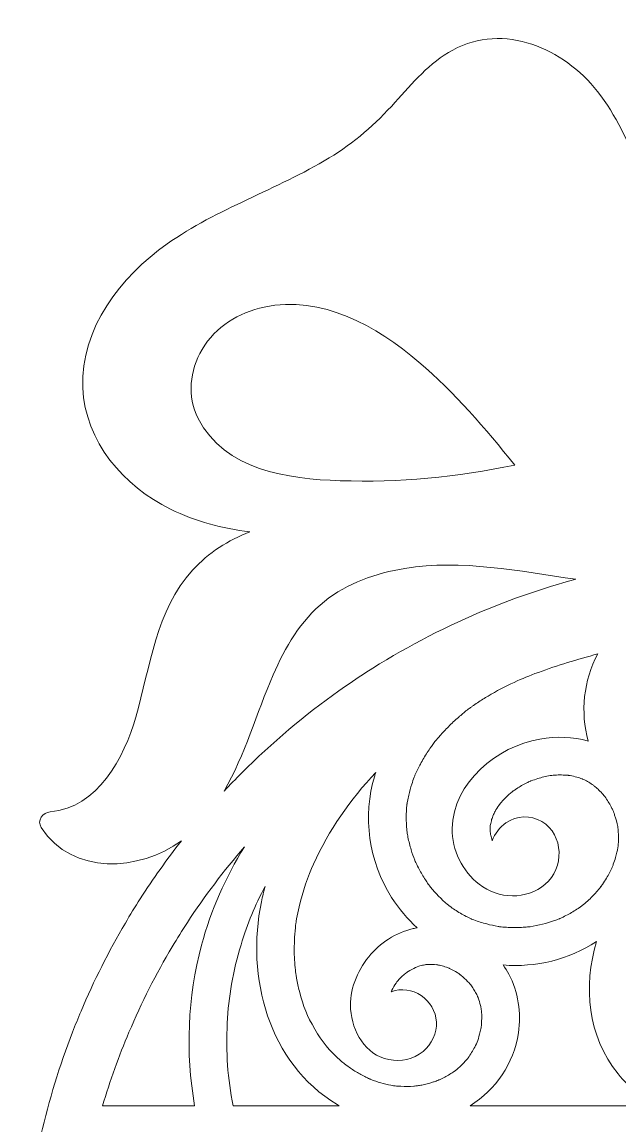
# Model space of a CAD drawing. Extents: x 466 to 614, y -640 to -438.
# Drawn here: x 465.6 to 524.9, y -548 to -438.4 of the extents above; entities that cross this region are included whole.
import ezdxf

# ---------------------------------------------------------------- set-up
doc = ezdxf.new("R2010")
doc.units = 0
doc.header["$MEASUREMENT"] = 0
doc.layers.add('Layer 1', color=7, linetype='Continuous', lineweight=0)

msp = doc.modelspace()

# ---------------------------------------------------------------- linework, layer by layer
at = {"layer": 'Layer 1'}
for points, knots in [([(614.2, -559.45), (613.62, -552.3), (612.03, -545.33), (609.43, -538.66), (609.17, -537.96), (608.88, -537.27), (608.59, -536.58), (607.31, -533.55), (605.85, -530.63), (604.19, -527.83), (603.72, -527.01), (603.22, -526.21), (602.71, -525.41), (601.44, -523.43), (600.08, -521.52), (598.63, -519.66), (602.79, -522.69), (609.45, -523.12), (612.54, -518.35), (613, -517.64), (612.38, -516.84), (611.64, -516.78), (606.96, -516.4), (604.3, -511.36), (603.15, -507.37), (601.7, -502.36), (601.18, -496.79), (597.51, -492.78), (595.92, -491.03), (593.97, -489.82), (591.84, -488.99), (594.56, -488.63), (597.21, -487.96), (599.7, -486.73), (604.34, -484.43), (608.21, -480.03), (608.41, -474.67), (608.64, -468.74), (604.65, -463.65), (600.04, -460.39), (595.05, -456.87), (589.15, -455.01), (583.96, -451.86), (581.46, -450.34), (579.36, -448.5), (577.41, -446.33), (575.7, -444.42), (573.97, -442.39), (571.69, -441.15), (566.58, -438.37), (560.67, -440.99), (557.31, -445.25), (555.46, -447.61), (554.22, -450.35), (553.13, -453.14), (551.91, -456.29), (550.76, -459.47), (549.59, -462.64), (549.38, -463.2), (549.17, -463.76), (548.96, -464.32), (548.51, -462.65), (547.19, -461.28), (545.45, -460.51), (544.03, -459.87), (542.42, -459.46), (540.88, -459.23), (540.59, -459.18), (540.29, -459.16), (540, -459.16), (539.71, -459.16), (539.41, -459.18), (539.12, -459.23), (537.58, -459.46), (535.97, -459.87), (534.55, -460.51), (532.81, -461.28), (531.49, -462.65), (531.04, -464.32), (530.83, -463.76), (530.62, -463.2), (530.41, -462.64), (529.24, -459.47), (528.09, -456.29), (526.87, -453.14), (525.78, -450.35), (524.54, -447.61), (522.69, -445.25), (519.33, -440.99), (513.42, -438.37), (508.31, -441.15), (506.03, -442.39), (504.3, -444.42), (502.59, -446.33), (500.64, -448.5), (498.54, -450.34), (496.04, -451.86), (490.85, -455.01), (484.95, -456.87), (479.96, -460.39), (475.35, -463.65), (471.36, -468.74), (471.59, -474.67), (471.79, -480.03), (475.66, -484.43), (480.3, -486.73), (482.79, -487.96), (485.44, -488.63), (488.16, -488.99), (486.03, -489.82), (484.08, -491.03), (482.49, -492.78), (478.82, -496.79), (478.3, -502.36), (476.85, -507.37), (475.7, -511.36), (473.04, -516.4), (468.36, -516.78), (467.62, -516.84), (467, -517.64), (467.46, -518.35), (470.55, -523.12), (477.21, -522.69), (481.37, -519.66), (479.92, -521.52), (478.56, -523.43), (477.29, -525.41), (476.78, -526.21), (476.28, -527.01), (475.81, -527.83), (474.15, -530.63), (472.69, -533.55), (471.41, -536.58), (471.12, -537.27), (470.83, -537.96), (470.57, -538.66), (467.97, -545.33), (466.38, -552.3), (465.8, -559.45), (465.64, -561.47), (465.56, -563.51), (465.56, -565.56), (465.56, -574.85), (467.24, -583.89), (470.57, -592.46), (470.83, -593.15), (471.12, -593.84), (471.41, -594.53), (474.2, -601.13), (477.89, -607.23), (482.41, -612.74), (482.41, -612.74), (482.35, -612.84), (482.35, -612.84), (482.35, -612.84), (482.49, -612.84), (482.49, -612.84), (484.02, -614.69), (485.64, -616.48), (487.36, -618.2), (494.2, -625.03), (502.16, -630.4), (511.02, -634.15), (520.2, -638.03), (529.95, -640), (540, -640), (550.05, -640), (559.8, -638.03), (568.98, -634.15), (577.84, -630.4), (585.8, -625.03), (592.64, -618.2), (594.36, -616.48), (595.98, -614.69), (597.51, -612.84), (597.51, -612.84), (597.65, -612.84), (597.65, -612.84), (597.65, -612.84), (597.59, -612.74), (597.59, -612.74), (602.11, -607.23), (605.8, -601.13), (608.59, -594.53), (608.88, -593.84), (609.17, -593.15), (609.43, -592.46), (612.76, -583.89), (614.44, -574.85), (614.44, -565.56), (614.44, -563.51), (614.36, -561.47), (614.2, -559.45)], [0, 0, 0, 0, 1, 1, 1, 2, 2, 2, 3, 3, 3, 4, 4, 4, 5, 5, 5, 6, 6, 6, 7, 7, 7, 8, 8, 8, 9, 9, 9, 10, 10, 10, 11, 11, 11, 12, 12, 12, 13, 13, 13, 14, 14, 14, 15, 15, 15, 16, 16, 16, 17, 17, 17, 18, 18, 18, 19, 19, 19, 20, 20, 20, 21, 21, 21, 22, 22, 22, 23, 23, 23, 24, 24, 24, 25, 25, 25, 26, 26, 26, 27, 27, 27, 28, 28, 28, 29, 29, 29, 30, 30, 30, 31, 31, 31, 32, 32, 32, 33, 33, 33, 34, 34, 34, 35, 35, 35, 36, 36, 36, 37, 37, 37, 38, 38, 38, 39, 39, 39, 40, 40, 40, 41, 41, 41, 42, 42, 42, 43, 43, 43, 44, 44, 44, 45, 45, 45, 46, 46, 46, 47, 47, 47, 48, 48, 48, 49, 49, 49, 50, 50, 50, 51, 51, 51, 52, 52, 52, 53, 53, 53, 54, 54, 54, 55, 55, 55, 56, 56, 56, 57, 57, 57, 58, 58, 58, 59, 59, 59, 60, 60, 60, 61, 61, 61, 62, 62, 62, 63, 63, 63, 64, 64, 64, 64]), ([(483.04, -477.72), (481.93, -475.52), (482.19, -472.97), (483.43, -470.87), (484.78, -468.61), (487.06, -467.2), (489.59, -466.66), (495.28, -465.44), (500.77, -468.56), (504.95, -472.12), (508.52, -475.14), (511.56, -478.71), (514.47, -482.35), (508.78, -483.56), (502.96, -484.09), (497.13, -483.9), (491.97, -483.74), (485.66, -482.87), (483.04, -477.72)], [0, 0, 0, 0, 1, 1, 1, 2, 2, 2, 3, 3, 3, 4, 4, 4, 5, 5, 5, 6, 6, 6, 6]), ([(490.48, -503.19), (491.68, -500.45), (493.22, -497.78), (495.58, -495.88), (497.86, -494.05), (500.71, -493.08), (503.56, -492.61), (509.22, -491.68), (514.9, -492.9), (520.54, -493.68), (517.31, -494.55), (514.13, -495.65), (511.02, -496.96), (507.06, -498.64), (503.28, -500.64), (499.7, -502.94), (498.8, -503.53), (497.9, -504.13), (497.02, -504.76), (493.6, -507.18), (490.37, -509.91), (487.36, -512.92), (486.77, -513.51), (486.19, -514.1), (485.62, -514.71), (487.7, -511.13), (488.84, -506.95), (490.48, -503.19)], [0, 0, 0, 0, 1, 1, 1, 2, 2, 2, 3, 3, 3, 4, 4, 4, 5, 5, 5, 6, 6, 6, 7, 7, 7, 8, 8, 8, 9, 9, 9, 9]), ([(522.71, -501.1), (521.3, -503.74), (520.97, -506.88), (521.77, -509.75), (520.23, -509.31), (518.57, -509.28), (516.98, -509.55), (512.73, -510.29), (508.34, -513.85), (508.27, -518.44), (508.23, -520.58), (509.27, -522.67), (510.95, -523.97), (512.86, -525.45), (515.62, -525.55), (517.5, -523.97), (519.4, -522.38), (519.37, -519.06), (517.16, -517.74), (516.05, -517.08), (514.65, -517.14), (513.6, -517.88), (512.98, -518.31), (512.48, -518.95), (512.24, -519.66), (512.24, -519.65), (512.24, -519.64), (512.24, -519.63), (512.19, -519.46), (512.13, -519.28), (512.09, -519.1), (512.08, -519.08), (512.06, -519.01), (512.05, -518.95), (512.05, -518.93), (512.05, -518.92), (512.05, -518.91), (512.04, -518.73), (512.03, -518.55), (512.03, -518.37), (512.03, -518.35), (512.03, -518.31), (512.03, -518.26), (512.04, -518.2), (512.06, -518.08), (512.06, -518.05), (512.09, -517.88), (512.14, -517.72), (512.18, -517.55), (512.23, -517.4), (512.28, -517.25), (512.34, -517.1), (512.35, -517.1), (512.48, -516.81), (512.52, -516.74), (512.63, -516.54), (512.75, -516.34), (512.88, -516.15), (512.92, -516.09), (512.97, -516.03), (513.01, -515.97), (513.03, -515.95), (513.04, -515.93), (513.06, -515.91), (513.31, -515.63), (513.57, -515.35), (513.85, -515.1), (513.96, -515), (514.07, -514.9), (514.18, -514.81), (514.19, -514.81), (514.23, -514.77), (514.27, -514.74), (514.31, -514.72), (514.36, -514.68), (514.36, -514.68), (514.46, -514.61), (514.55, -514.55), (514.65, -514.48), (514.98, -514.27), (515.32, -514.08), (515.66, -513.9), (515.79, -513.84), (515.91, -513.78), (516.04, -513.73), (516.05, -513.72), (516.07, -513.71), (516.1, -513.7), (516.32, -513.62), (516.53, -513.55), (516.75, -513.48), (517.15, -513.35), (517.56, -513.26), (517.98, -513.18), (518.04, -513.17), (518.05, -513.17), (518.04, -513.17), (518.06, -513.17), (518.1, -513.16), (518.15, -513.16), (518.25, -513.15), (518.35, -513.14), (518.44, -513.14), (518.67, -513.12), (518.89, -513.11), (519.12, -513.12), (519.34, -513.12), (519.57, -513.13), (519.79, -513.15), (519.81, -513.16), (519.82, -513.16), (519.84, -513.16), (519.94, -513.17), (520.04, -513.19), (520.14, -513.21), (520.36, -513.26), (520.58, -513.32), (520.79, -513.38), (520.86, -513.4), (521.24, -513.54), (521.21, -513.52), (521.55, -513.67), (521.87, -513.86), (522.17, -514.06), (522.25, -514.12), (522.32, -514.17), (522.4, -514.23), (522.41, -514.24), (522.43, -514.26), (522.46, -514.28), (522.59, -514.39), (522.71, -514.51), (522.83, -514.62), (522.97, -514.76), (523.11, -514.91), (523.24, -515.06), (523.29, -515.11), (523.34, -515.17), (523.39, -515.23), (523.4, -515.25), (523.41, -515.26), (523.42, -515.27), (523.65, -515.6), (523.86, -515.93), (524.05, -516.29), (524.1, -516.39), (524.15, -516.49), (524.2, -516.59), (524.2, -516.6), (524.22, -516.64), (524.24, -516.68), (524.26, -516.72), (524.28, -516.77), (524.28, -516.77), (524.32, -516.88), (524.36, -516.99), (524.39, -517.1), (524.52, -517.47), (524.62, -517.86), (524.7, -518.25), (524.71, -518.33), (524.73, -518.42), (524.74, -518.5), (524.74, -518.5), (524.74, -518.51), (524.74, -518.52), (524.74, -518.72), (524.77, -518.91), (524.77, -519.11), (524.78, -519.35), (524.78, -519.59), (524.76, -519.82), (524.76, -519.91), (524.75, -520), (524.74, -520.1), (524.74, -520.12), (524.72, -520.26), (524.71, -520.33), (524.7, -520.37), (524.7, -520.41), (524.7, -520.41), (524.67, -520.53), (524.65, -520.65), (524.62, -520.77), (524.58, -520.95), (524.54, -521.12), (524.49, -521.3), (524.42, -521.53), (524.35, -521.76), (524.26, -521.99), (524.23, -522.09), (524.19, -522.18), (524.16, -522.27), (524.15, -522.28), (524.15, -522.29), (524.14, -522.31), (523.97, -522.67), (523.79, -523.02), (523.58, -523.36), (523.46, -523.57), (523.33, -523.78), (523.19, -523.98), (523.12, -524.08), (523.04, -524.18), (522.97, -524.28), (523, -524.25), (523.12, -524.1), (522.98, -524.27), (522.74, -524.58), (522.47, -524.88), (522.19, -525.16), (521.87, -525.49), (521.53, -525.8), (521.18, -526.08), (521.08, -526.15), (520.99, -526.22), (520.89, -526.28), (520.72, -526.4), (520.55, -526.51), (520.37, -526.62), (520.02, -526.84), (519.65, -527.04), (519.28, -527.22), (519.22, -527.25), (518.89, -527.4), (518.91, -527.4), (518.75, -527.46), (518.58, -527.52), (518.41, -527.58), (517.63, -527.86), (516.82, -528.04), (516, -528.18), (515.99, -528.19), (515.98, -528.19), (515.98, -528.19), (515.95, -528.19), (515.92, -528.19), (515.88, -528.2), (515.79, -528.2), (515.7, -528.21), (515.61, -528.22), (515.4, -528.24), (515.19, -528.25), (514.99, -528.26), (514.6, -528.27), (514.21, -528.27), (513.83, -528.25), (513.59, -528.24), (513.35, -528.22), (513.11, -528.2), (513.07, -528.19), (513.02, -528.19), (512.97, -528.18), (512.93, -528.17), (512.85, -528.16), (512.82, -528.16), (512.44, -528.09), (512.06, -528.01), (511.69, -527.91), (511.26, -527.8), (510.83, -527.67), (510.42, -527.51), (510.34, -527.48), (510.26, -527.45), (510.18, -527.42), (510.17, -527.41), (510.15, -527.4), (510.13, -527.39), (509.96, -527.31), (509.8, -527.24), (509.64, -527.16), (509.26, -526.96), (508.88, -526.74), (508.52, -526.5), (508.35, -526.39), (508.19, -526.27), (508.02, -526.15), (508.02, -526.15), (508.02, -526.15), (508.02, -526.15), (507.94, -526.09), (507.87, -526.03), (507.8, -525.97), (507.18, -525.45), (506.63, -524.87), (506.11, -524.25), (506.1, -524.23), (506.08, -524.21), (506.07, -524.2), (506.01, -524.11), (505.95, -524.03), (505.89, -523.95), (505.79, -523.81), (505.69, -523.67), (505.6, -523.52), (505.38, -523.18), (505.17, -522.84), (504.98, -522.48), (504.88, -522.28), (504.77, -522.07), (504.68, -521.87), (504.64, -521.8), (504.55, -521.57), (504.55, -521.58), (504.41, -521.24), (504.29, -520.9), (504.19, -520.55), (504.06, -520.14), (503.96, -519.72), (503.87, -519.3), (503.84, -519.13), (503.82, -518.96), (503.78, -518.79), (503.78, -518.79), (503.78, -518.78), (503.78, -518.78), (503.77, -518.69), (503.76, -518.61), (503.75, -518.52), (503.68, -517.72), (503.69, -516.92), (503.76, -516.12), (503.77, -516.08), (503.77, -516.06), (503.77, -516.04), (503.77, -516.03), (503.77, -516.02), (503.78, -516), (503.8, -515.91), (503.81, -515.82), (503.82, -515.74), (503.86, -515.53), (503.9, -515.33), (503.95, -515.13), (504.03, -514.75), (504.13, -514.38), (504.25, -514.02), (504.32, -513.79), (504.4, -513.57), (504.49, -513.35), (504.52, -513.26), (504.56, -513.17), (504.59, -513.08), (504.59, -513.07), (504.6, -513.07), (504.6, -513.06), (504.76, -512.71), (504.92, -512.37), (505.11, -512.03), (505.32, -511.64), (505.55, -511.26), (505.79, -510.88), (505.9, -510.71), (506.02, -510.53), (506.14, -510.36), (506.19, -510.3), (506.35, -510.08), (506.41, -510), (506.44, -509.95), (506.54, -509.83), (506.55, -509.81), (506.63, -509.72), (506.7, -509.63), (506.78, -509.54), (506.9, -509.4), (507.01, -509.26), (507.13, -509.13), (507.41, -508.81), (507.7, -508.51), (508.01, -508.21), (508.33, -507.89), (508.66, -507.58), (509, -507.29), (509.14, -507.17), (509.28, -507.05), (509.42, -506.94), (509.51, -506.86), (509.61, -506.78), (509.7, -506.71), (509.7, -506.71), (509.75, -506.67), (509.79, -506.64), (509.87, -506.59), (510.05, -506.45), (510.04, -506.46), (510.11, -506.4), (510.19, -506.35), (510.26, -506.3), (510.43, -506.18), (510.61, -506.06), (510.78, -505.94), (511.12, -505.71), (511.47, -505.49), (511.83, -505.28), (512.66, -504.79), (513.52, -504.34), (514.4, -503.93), (515.29, -503.51), (515.85, -503.29), (516.83, -502.93), (517.78, -502.58), (518.73, -502.26), (519.7, -501.96), (520.7, -501.66), (521.7, -501.38), (522.71, -501.1)], [0, 0, 0, 0, 1, 1, 1, 2, 2, 2, 3, 3, 3, 4, 4, 4, 5, 5, 5, 6, 6, 6, 7, 7, 7, 8, 8, 8, 9, 9, 9, 10, 10, 10, 11, 11, 11, 12, 12, 12, 13, 13, 13, 14, 14, 14, 15, 15, 15, 16, 16, 16, 17, 17, 17, 18, 18, 18, 19, 19, 19, 20, 20, 20, 21, 21, 21, 22, 22, 22, 23, 23, 23, 24, 24, 24, 25, 25, 25, 26, 26, 26, 27, 27, 27, 28, 28, 28, 29, 29, 29, 30, 30, 30, 31, 31, 31, 32, 32, 32, 33, 33, 33, 34, 34, 34, 35, 35, 35, 36, 36, 36, 37, 37, 37, 38, 38, 38, 39, 39, 39, 40, 40, 40, 41, 41, 41, 42, 42, 42, 43, 43, 43, 44, 44, 44, 45, 45, 45, 46, 46, 46, 47, 47, 47, 48, 48, 48, 49, 49, 49, 50, 50, 50, 51, 51, 51, 52, 52, 52, 53, 53, 53, 54, 54, 54, 55, 55, 55, 56, 56, 56, 57, 57, 57, 58, 58, 58, 59, 59, 59, 60, 60, 60, 61, 61, 61, 62, 62, 62, 63, 63, 63, 64, 64, 64, 65, 65, 65, 66, 66, 66, 67, 67, 67, 68, 68, 68, 69, 69, 69, 70, 70, 70, 71, 71, 71, 72, 72, 72, 73, 73, 73, 74, 74, 74, 75, 75, 75, 76, 76, 76, 77, 77, 77, 78, 78, 78, 79, 79, 79, 80, 80, 80, 81, 81, 81, 82, 82, 82, 83, 83, 83, 84, 84, 84, 85, 85, 85, 86, 86, 86, 87, 87, 87, 88, 88, 88, 89, 89, 89, 90, 90, 90, 91, 91, 91, 92, 92, 92, 93, 93, 93, 94, 94, 94, 95, 95, 95, 96, 96, 96, 97, 97, 97, 98, 98, 98, 99, 99, 99, 100, 100, 100, 101, 101, 101, 102, 102, 102, 103, 103, 103, 104, 104, 104, 105, 105, 105, 106, 106, 106, 107, 107, 107, 108, 108, 108, 109, 109, 109, 110, 110, 110, 111, 111, 111, 112, 112, 112, 113, 113, 113, 114, 114, 114, 115, 115, 115, 116, 116, 116, 117, 117, 117, 118, 118, 118, 119, 119, 119, 120, 120, 120, 121, 121, 121, 122, 122, 122, 123, 123, 123, 124, 124, 124, 125, 125, 125, 126, 126, 126, 127, 127, 127, 128, 128, 128, 129, 129, 129, 130, 130, 130, 131, 131, 131, 132, 132, 132, 133, 133, 133, 134, 134, 134, 135, 135, 135, 135]), ([(502.25, -525.28), (502.98, -526.41), (503.83, -527.42), (504.79, -528.29), (504.65, -528.31), (504.52, -528.34), (504.38, -528.37), (502.68, -528.76), (501.06, -529.81), (499.97, -531.17), (498.81, -532.64), (498.03, -534.48), (498.18, -536.38), (498.35, -538.6), (499.6, -540.89), (501.96, -541.37), (503.2, -541.63), (504.39, -541.36), (505.37, -540.56), (506.21, -539.88), (506.76, -538.73), (506.7, -537.65), (506.58, -535.45), (504.23, -533.85), (502.21, -534.64), (502.24, -534.57), (502.27, -534.5), (502.28, -534.49), (502.4, -534.25), (502.54, -534.02), (502.69, -533.78), (502.72, -533.73), (502.75, -533.69), (502.76, -533.67), (502.81, -533.62), (502.85, -533.57), (502.89, -533.52), (503, -533.4), (503.12, -533.28), (503.23, -533.16), (503.35, -533.05), (503.48, -532.93), (503.61, -532.82), (503.65, -532.81), (503.85, -532.66), (503.88, -532.64), (504.12, -532.48), (504.37, -532.35), (504.63, -532.22), (504.54, -532.27), (505, -532.1), (505.06, -532.08), (505.22, -532.03), (505.38, -532), (505.54, -531.96), (505.58, -531.96), (505.61, -531.95), (505.63, -531.95), (505.71, -531.94), (505.78, -531.93), (505.86, -531.93), (506.03, -531.92), (506.2, -531.92), (506.37, -531.93), (506.46, -531.93), (507.13, -532.03), (506.71, -531.95), (506.85, -531.98), (506.98, -532), (507.12, -532.03), (507.31, -532.08), (507.5, -532.14), (507.69, -532.2), (507.72, -532.21), (508.02, -532.33), (508, -532.32), (508.26, -532.45), (508.52, -532.59), (508.76, -532.74), (508.87, -532.81), (508.97, -532.88), (509.07, -532.95), (509.05, -532.94), (509.31, -533.15), (509.33, -533.17), (509.55, -533.35), (509.75, -533.56), (509.94, -533.77), (510, -533.84), (510.07, -533.92), (510.13, -533.99), (510.14, -534.01), (510.16, -534.03), (510.17, -534.05), (510.27, -534.2), (510.37, -534.34), (510.45, -534.48), (510.54, -534.63), (510.63, -534.78), (510.7, -534.93), (510.72, -534.96), (510.85, -535.27), (510.84, -535.24), (510.93, -535.49), (511.01, -535.75), (511.07, -536.02), (511.1, -536.14), (511.12, -536.25), (511.14, -536.37), (511.1, -536.12), (511.17, -536.6), (511.18, -536.65), (511.21, -537.06), (511.19, -537.46), (511.17, -537.88), (511.17, -537.92), (511.17, -537.96), (511.17, -537.98), (511.16, -538.01), (511.16, -538.04), (511.15, -538.08), (511.12, -538.25), (511.08, -538.42), (511.04, -538.6), (510.87, -539.34), (510.74, -539.66), (510.5, -540.14), (510.31, -540.51), (510.08, -540.85), (509.85, -541.2), (509.82, -541.24), (509.8, -541.27), (509.79, -541.29), (509.77, -541.31), (509.74, -541.34), (509.71, -541.38), (509.59, -541.51), (509.47, -541.64), (509.35, -541.77), (509.14, -541.99), (508.92, -542.19), (508.69, -542.38), (508.65, -542.42), (508.62, -542.45), (508.59, -542.47), (508.57, -542.48), (508.53, -542.5), (508.48, -542.54), (508.33, -542.64), (508.18, -542.74), (508.02, -542.84), (507.69, -543.04), (507.35, -543.22), (507, -543.38), (506.99, -543.38), (506.67, -543.51), (506.66, -543.51), (506.54, -543.55), (506.42, -543.59), (506.31, -543.63), (505.95, -543.74), (505.6, -543.83), (505.24, -543.9), (505.1, -543.93), (504.96, -543.96), (504.82, -543.98), (504.8, -543.98), (504.48, -544.01), (504.46, -544.01), (504.03, -544.05), (503.59, -544.05), (503.16, -544.03), (503.04, -544.03), (502.92, -544.02), (502.79, -544.01), (502.77, -544.01), (502.4, -543.96), (502.43, -543.97), (501.75, -543.86), (501.08, -543.68), (500.43, -543.44), (500.32, -543.4), (500.22, -543.36), (500.11, -543.32), (500.09, -543.31), (500.06, -543.3), (500.03, -543.28), (499.92, -543.23), (499.81, -543.18), (499.7, -543.12), (499.37, -542.96), (499.04, -542.78), (498.73, -542.59), (498.41, -542.4), (498.11, -542.19), (497.81, -541.98), (497.76, -541.95), (497.73, -541.93), (497.7, -541.91), (497.68, -541.89), (497.65, -541.86), (497.6, -541.83), (497.46, -541.71), (497.32, -541.59), (497.18, -541.47), (496, -540.42), (495.37, -539.64), (494.61, -538.34), (493.85, -537.04), (493.49, -536.13), (493.09, -534.58), (492.98, -534.16), (492.89, -533.73), (492.81, -533.3), (492.79, -533.16), (492.77, -533.02), (492.74, -532.87), (492.74, -532.84), (492.7, -532.52), (492.69, -532.5), (492.62, -531.82), (492.58, -531.13), (492.58, -530.44), (492.58, -529.62), (492.63, -528.81), (492.72, -528), (492.73, -527.95), (492.73, -527.91), (492.73, -527.88), (492.74, -527.85), (492.75, -527.81), (492.76, -527.76), (492.78, -527.64), (492.79, -527.51), (492.82, -527.39), (492.89, -527), (492.97, -526.61), (493.06, -526.22), (493.4, -524.74), (493.96, -523.11), (494.48, -521.97), (496.01, -518.61), (498.16, -515.55), (500.68, -512.86), (500.64, -512.97), (500.6, -513.08), (500.57, -513.19), (499.33, -517.23), (499.99, -521.71), (502.25, -525.28)], [0, 0, 0, 0, 1, 1, 1, 2, 2, 2, 3, 3, 3, 4, 4, 4, 5, 5, 5, 6, 6, 6, 7, 7, 7, 8, 8, 8, 9, 9, 9, 10, 10, 10, 11, 11, 11, 12, 12, 12, 13, 13, 13, 14, 14, 14, 15, 15, 15, 16, 16, 16, 17, 17, 17, 18, 18, 18, 19, 19, 19, 20, 20, 20, 21, 21, 21, 22, 22, 22, 23, 23, 23, 24, 24, 24, 25, 25, 25, 26, 26, 26, 27, 27, 27, 28, 28, 28, 29, 29, 29, 30, 30, 30, 31, 31, 31, 32, 32, 32, 33, 33, 33, 34, 34, 34, 35, 35, 35, 36, 36, 36, 37, 37, 37, 38, 38, 38, 39, 39, 39, 40, 40, 40, 41, 41, 41, 42, 42, 42, 43, 43, 43, 44, 44, 44, 45, 45, 45, 46, 46, 46, 47, 47, 47, 48, 48, 48, 49, 49, 49, 50, 50, 50, 51, 51, 51, 52, 52, 52, 53, 53, 53, 54, 54, 54, 55, 55, 55, 56, 56, 56, 57, 57, 57, 58, 58, 58, 59, 59, 59, 60, 60, 60, 61, 61, 61, 62, 62, 62, 63, 63, 63, 64, 64, 64, 65, 65, 65, 66, 66, 66, 67, 67, 67, 68, 68, 68, 69, 69, 69, 70, 70, 70, 71, 71, 71, 72, 72, 72, 73, 73, 73, 74, 74, 74, 75, 75, 75, 76, 76, 76, 77, 77, 77, 78, 78, 78, 79, 79, 79, 80, 80, 80, 81, 81, 81, 82, 82, 82, 83, 83, 83, 83]), ([(476.17, -538.66), (477.41, -535.72), (478.85, -532.88), (480.47, -530.17), (480.96, -529.35), (481.46, -528.55), (481.97, -527.76), (483.69, -525.13), (485.59, -522.63), (487.64, -520.26), (485.76, -523.27), (484.3, -526.55), (483.38, -530), (481.98, -535.2), (481.77, -540.67), (482.69, -545.96), (482.69, -545.96), (481.31, -545.96), (481.31, -545.96), (481.31, -545.96), (473.55, -545.96), (473.55, -545.96), (474.29, -543.47), (475.16, -541.03), (476.17, -538.66)], [0, 0, 0, 0, 1, 1, 1, 2, 2, 2, 3, 3, 3, 4, 4, 4, 5, 5, 5, 6, 6, 6, 7, 7, 7, 8, 8, 8, 8]), ([(486.51, -545.96), (485.97, -543.29), (485.78, -540.63), (485.93, -537.76), (486.06, -535.1), (486.49, -532.65), (487.3, -529.98), (487.96, -527.78), (488.65, -526.12), (489.69, -524.19), (489.55, -524.69), (489.43, -525.2), (489.32, -525.7), (487.77, -533.16), (490.01, -541.72), (496.83, -545.84), (496.9, -545.88), (496.97, -545.92), (497.04, -545.96), (497.04, -545.96), (486.51, -545.96), (486.51, -545.96)], [0, 0, 0, 0, 1, 1, 1, 2, 2, 2, 3, 3, 3, 4, 4, 4, 5, 5, 5, 6, 6, 6, 7, 7, 7, 7]), ([(514.83, -538.73), (515.12, -536.71), (514.85, -534.69), (513.87, -532.88), (513.71, -532.57), (513.52, -532.27), (513.31, -531.98), (516.54, -532.26), (519.87, -531.43), (522.59, -529.66), (521.27, -534.12), (521.67, -538.99), (524.73, -542.8), (525.86, -544.19), (527.35, -545.28), (529, -545.96), (529, -545.96), (510.05, -545.96), (510.05, -545.96), (512.57, -544.35), (514.39, -541.8), (514.83, -538.73)], [0, 0, 0, 0, 1, 1, 1, 2, 2, 2, 3, 3, 3, 4, 4, 4, 5, 5, 5, 6, 6, 6, 7, 7, 7, 7])]:
    msp.add_open_spline(points, degree=3, knots=knots, dxfattribs=at)

doc.saveas('drawing.dxf')
